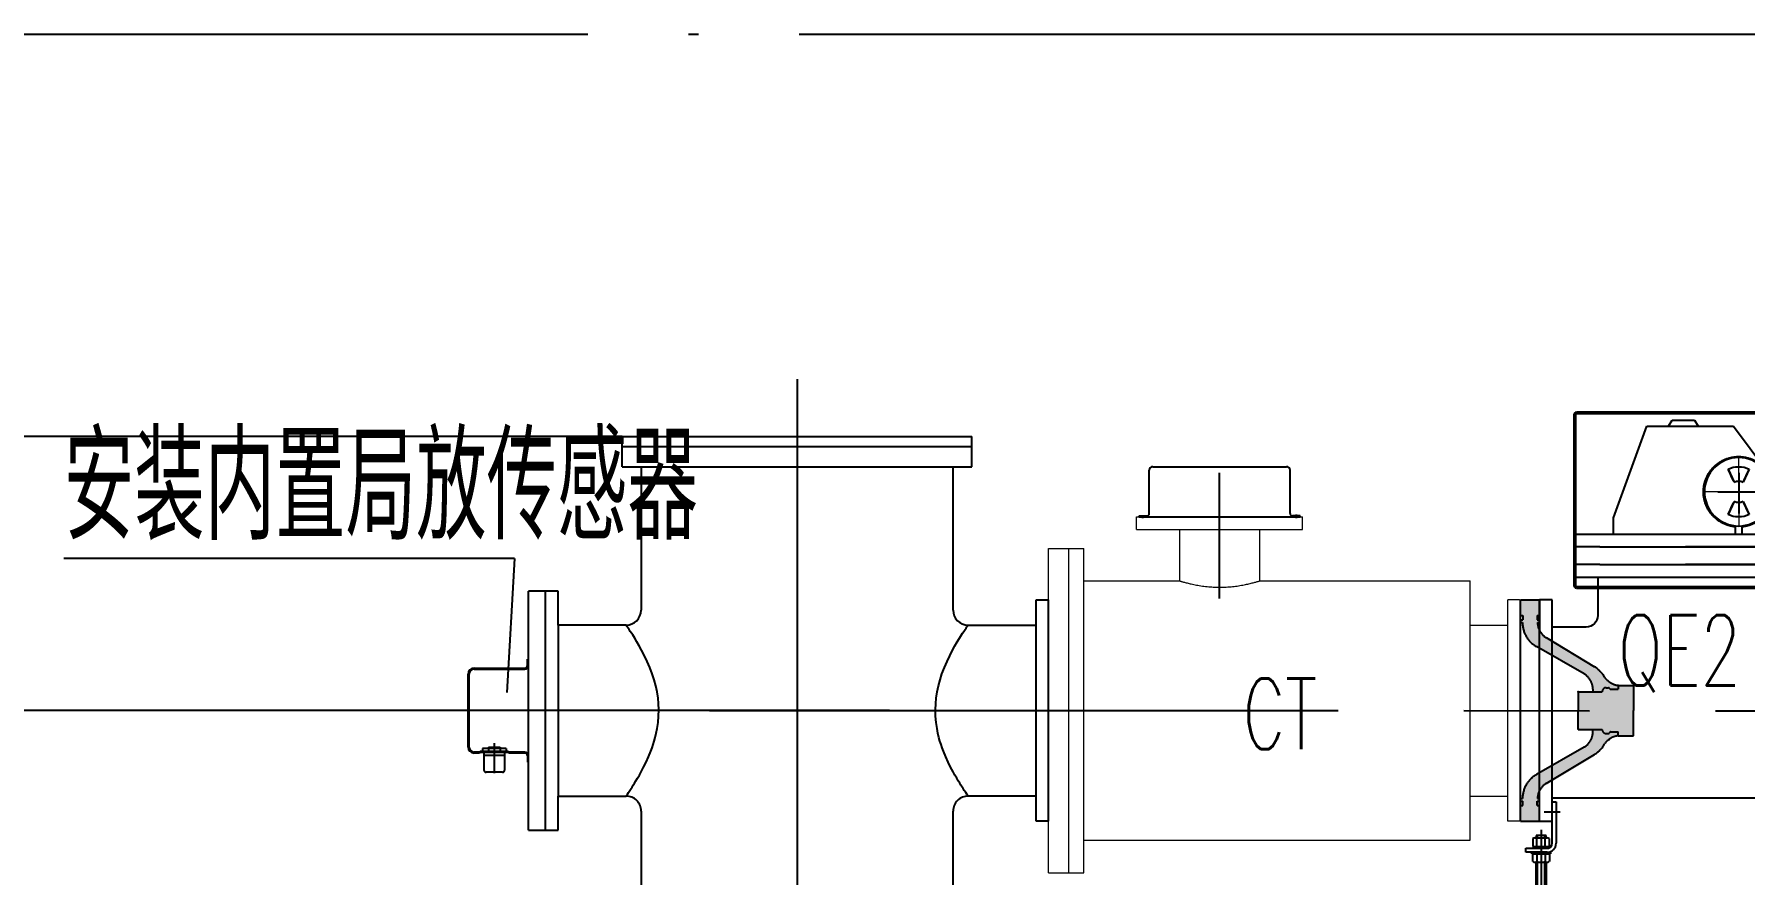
# Model space of a CAD drawing. Extents: x -61205 to 26665, y -81742 to 98141.
# Drawn here: x -36712 to -33312, y -14985 to -13313 of the extents above; entities that cross this region are included whole.
import ezdxf

# ---------------------------------------------------------------- set-up
doc = ezdxf.new("R2010")
doc.units = 0
doc.header["$LTSCALE"] = 1000
doc.header["$MEASUREMENT"] = 0
for name, pattern in [('AM_ISO02W050x2', [3.75, 3, -0.75]), ('CENTER', [2, 1.25, -0.25, 0.25, -0.25]), ('DOTE', [2.42, 2, -0.2, 0.02, -0.2]), ('F', [0.75, 0.5, -0.25]), ('G', [2, 1.25, -0.25, 0.25, -0.25])]:
    doc.linetypes.add(name, pattern=pattern)
doc.layers.get('0').update_dxf_attribs({"linetype": 'CONTINUOUS'})
doc.layers.get('DEFPOINTS').update_dxf_attribs({"linetype": 'CONTINUOUS'})
for name, color, linetype in [('01', 7, 'CONTINUOUS'), ('02', 1, 'CONTINUOUS'), ('04', 2, 'F'), ('05', 4, 'G'), ('08', 1, 'CONTINUOUS'), ('10', 7, 'CONTINUOUS'), ('11', 6, 'CONTINUOUS'), ('DOTE', 7, 'CENTER')]:
    doc.layers.add(name, color=color, linetype=linetype)
doc.layers.add('AM_0N', color=7, linetype='CONTINUOUS', lineweight=50)
doc.styles.add('intecad', font='geditxt.shx', dxfattribs={"width": 0.667, "bigfont": 'hzfs_1.shx'})
doc.dimstyles.new('INTE$0', dxfattribs={"dimscale": 100, "dimtxt": 3.5, "dimasz": 3, "dimexe": 2, "dimexo": 0, "dimgap": 1, "dimtad": 1, "dimdsep": 46, "dimtxsty": 'intecad', "dimcen": 0, "dimclrd": 7, "dimclre": 7, "dimclrt": 6, "dimadec": 0, "dimazin": 2, "dimtp": 0.1, "dimtm": 0.1, "dimtfac": 0.71, "dimtix": 1, "dimtmove": 0, "dimatfit": 3, "dimfxl": 1, "dimlwd": -1, "dimlwe": -1, "dimarcsym": 0})

# ---------------------------------------------------------------- blocks, each defined once
blk = doc.blocks.new('户内Z型间隔高位938CT')
at = {"layer": '01'}
for p, q in [((200, 392), (200, 478)), ((207, 485), (473, 485)), ((480, 392), (480, 478)), ((180, 387), (195, 387)), ((180, 385), (180, 387)), ((180, 385), (195, 385)), ((195, 385), (485, 385)), ((500, 387), (485, 387)), ((485, 385), (500, 385)), ((500, 385), (500, 387))]:
    blk.add_line(p, q, dxfattribs=at)
at = {"layer": '01', "linetype": 'Continuous', "lineweight": 15}
for p, q in [((175, 360), (175, 385)), ((175, 385), (505, 385)), ((505, 360), (505, 385)), ((175, 360), (505, 360)), ((0, -322.5), (0, 322.5)), ((0, 322.5), (40, 322.5)), ((40, -322.5), (40, 322.5)), ((40, 322.5), (70, 322.5)), ((70, -322.5), (70, 322.5)), ((70, 258), (260, 258)), ((420, 258), (838, 258)), ((838, -258), (838, 258)), ((913, -220), (913, 220)), ((936, 220), (913, 220)), ((938, 218), (936, 220)), ((938, -218), (938, 218)), ((838, 170), (913, 170)), ((838, -170), (913, -170)), ((936, -220), (913, -220)), ((936, -220), (938, -218)), ((70, -258), (838, -258)), ((0, -322.5), (40, -322.5)), ((40, -322.5), (70, -322.5))]:
    blk.add_line(p, q, dxfattribs=at)
at = {"layer": '01'}
for centre, radius, start, end in [((207, 478), 7, 90, 180), ((473, 478), 7, 0, 90), ((195, 392), 5, 270, 0), ((485, 392), 5, 180, 270)]:
    blk.add_arc(centre, radius, start, end, dxfattribs=at)
at = {"layer": '01', "linetype": 'Continuous', "lineweight": 15}
for points in [[(260, 360), (260, 258)], [(420, 258), (420, 360)]]:
    blk.add_open_spline(points, degree=1, dxfattribs=at)
for points, knots in [([(260, 258), (260, 258), (260, 258), (260.3, 257.9), (261.2, 257.6), (262.7, 257.2), (264.6, 256.6), (267, 255.9), (269.8, 255.1), (273.2, 254.2), (277, 253.2), (281.3, 252.2), (286, 251.2), (291.1, 250.1), (296.7, 249.1), (302.5, 248.1), (308.7, 247.3), (315, 246.5), (321.2, 246), (327.4, 245.6), (333.6, 245.3), (337.9, 245.3), (340, 245.3)], [0, 0, 0, 0, 0.010535, 0.061735, 0.114077, 0.166812, 0.217105, 0.267733, 0.319394, 0.371403, 0.423398, 0.475735, 0.529139, 0.582909, 0.636505, 0.690479, 0.745668, 0.801289, 0.850143, 0.899311, 0.94948, 1, 1, 1, 1]), ([(340, 245.3), (342.1, 245.3), (346.5, 245.3), (352.9, 245.6), (359.4, 246), (365.7, 246.6), (371.8, 247.3), (377.6, 248.1), (383.2, 249.1), (388.6, 250.1), (393.7, 251.1), (398.4, 252.1), (402.8, 253.2), (406.8, 254.2), (410.3, 255.2), (413.3, 256), (415.8, 256.7), (417.7, 257.3), (419.1, 257.7), (419.9, 258), (419.9, 258), (420, 258)], [0, 0, 0, 0, 0.050967, 0.102304, 0.154793, 0.207674, 0.258639, 0.309945, 0.362304, 0.415018, 0.467546, 0.520423, 0.574398, 0.628755, 0.682357, 0.736345, 0.791578, 0.847255, 0.899202, 0.951532, 1, 1, 1, 1])]:
    blk.add_open_spline(points, degree=3, knots=knots, dxfattribs=at)
at = {"layer": '05', "ltscale": 0.2}
blk.add_line((340, 222.7), (340, 489.4), dxfattribs=at)
at = {"layer": '05'}
for p, q in [((187, 382.4), (187, 388.8)), ((493, 382.4), (493, 389.6))]:
    blk.add_line(p, q, dxfattribs=at)
blk = doc.blocks.new('*D205')
at = {"layer": '08', "color": 7, "transparency": 16777216}
for p, q in [((-35012.3, -14658.3), (-39370.7, -14658.3)), ((-39170.7, -17013.3), (-39170.7, -14958.3)), ((-38369.8, -17313.3), (-39370.7, -17313.3))]:
    blk.add_line(p, q, dxfattribs=at)
for points in [[(-39220.7, -14958.3), (-39120.7, -14958.3), (-39170.7, -14658.3)], [(-39220.7, -17013.3), (-39120.7, -17013.3), (-39170.7, -17313.3)]]:
    blk.add_solid(points, dxfattribs=at)
at = {"layer": 'DEFPOINTS', "color": 0, "transparency": 16777216}
for p in [(-39170.7, -14658.3), (-35012.3, -14658.3), (-38369.8, -17313.3)]:
    blk.add_point(p, dxfattribs=at)
at = {"layer": '08', "color": 6, "transparency": 16777216, "insert": (-39445.7, -15985.8), "char_height": 350, "attachment_point": 5, "rotation": 90, "style": 'intecad'}
blk.add_mtext('2655', dxfattribs=at)
blk = doc.blocks.new('*D206')
at = {"layer": '08', "color": 7, "transparency": 16777216}
for p, q in [((-35543.3, -14113.3), (-39942.7, -14113.3)), ((-39742.7, -17013.3), (-39742.7, -14413.3)), ((-38369.8, -17313.3), (-39942.7, -17313.3))]:
    blk.add_line(p, q, dxfattribs=at)
for points in [[(-39792.7, -14413.3), (-39692.7, -14413.3), (-39742.7, -14113.3)], [(-39792.7, -17013.3), (-39692.7, -17013.3), (-39742.7, -17313.3)]]:
    blk.add_solid(points, dxfattribs=at)
at = {"layer": 'DEFPOINTS', "color": 0, "transparency": 16777216}
for p in [(-39742.7, -14113.3), (-35543.3, -14113.3), (-38369.8, -17313.3)]:
    blk.add_point(p, dxfattribs=at)
at = {"layer": '08', "color": 6, "transparency": 16777216, "insert": (-40017.7, -15713.3), "char_height": 350, "attachment_point": 5, "rotation": 90, "style": 'intecad'}
blk.add_mtext('3200', dxfattribs=at)
blk = doc.blocks.new('Z型间隔高位CT支撑')
at = {"layer": '01'}
for p, q in [((0, -62), (0, 20)), ((0, 20), (8, 20)), ((8, 20), (8, -62)), ((-38.6, -52.7), (-38.6, -68.3)), ((-34.5, -51.5), (-9.8, -51.5)), ((-32, -46.5), (-32, -51.5)), ((-12, -46.5), (-32, -46.5)), ((-30.4, -68.3), (-30.4, -52.7)), ((-13.9, -68.3), (-13.9, -52.7)), ((-12, -51.5), (-12, -46.5)), ((-5.6, -68.3), (-5.6, -52.7)), ((-52, -72), (-10, -72)), ((-52, -80), (-52, -72)), ((-10, -80), (-52, -80)), ((-40.5, -83), (-40.5, -80)), ((-40.5, -80), (-33, -80)), ((-33, -83), (-40.5, -83)), ((-38.6, -98.7), (-38.6, -83)), ((-38.6, -83), (-5.6, -83)), ((-37.1, -69.5), (-37.1, -72)), ((-6.9, -69.5), (-37.1, -69.5)), ((-37.1, -72), (-6.9, -72)), ((-34.5, -69.5), (-9.8, -69.5)), ((-34.5, -99.8), (-9.8, -99.8)), ((-33, -72), (-11, -72)), ((-33, -80), (-11, -80)), ((-11, -83), (-33, -83)), ((-32, -176), (-32, -99.8)), ((-30.4, -83), (-30.4, -98.7)), ((-22, -72), (-23.3, -69.5)), ((-20.8, -72), (-22, -69.5)), ((-13.9, -83), (-13.9, -98.7)), ((-12, -99.8), (-12, -176)), ((-11, -80), (-3.5, -80)), ((-3.5, -83), (-11, -83)), ((-6.9, -72), (-6.9, -69.5)), ((-5.6, -83), (-5.6, -98.7)), ((-3.5, -80), (-3.5, -83))]:
    blk.add_line(p, q, dxfattribs=at)
for centre, radius, start, end in [((-34.5, -59.4), 7.93, 58.7228, 121.2817), ((-22.1, -81.5), 30, 74.0619, 105.9381), ((-9.8, -59.4), 7.93, 58.7166, 121.2772), ((-10, -62), 18, 270, 0), ((-10, -62), 10, 270, 0), ((-34.5, -61.6), 7.93, 238.7183, 301.2772), ((-34.5, -91.9), 7.93, 238.7166, 301.2772), ((-22.1, -39.5), 30, 254.0619, 285.9381), ((-22.1, -69.8), 30, 254.0619, 285.9381), ((-9.8, -61.6), 7.93, 238.7228, 301.2834), ((-9.8, -91.9), 7.93, 238.7228, 301.2834)]:
    blk.add_arc(centre, radius, start, end, dxfattribs=at)
at = {"layer": '02'}
for p, q in [((-29, -51.5), (-29, -46.5)), ((-15, -46.5), (-15, -51.5)), ((-29, -176), (-29, -99.8)), ((-15, -99.8), (-15, -176))]:
    blk.add_line(p, q, dxfattribs=at)
at = {"layer": '05'}
for p, q in [((16, 0), (-16, 0)), ((-22, -35.4), (-22, -2276.6))]:
    blk.add_line(p, q, dxfattribs=at)
blk = doc.blocks.new('户内死盆')
at = {"layer": '04'}
blk.add_hatch(color=256, dxfattribs=at).paths.add_polyline_path([(167.4, -153.8, 0.134383), (147.3, -132.8), (51, -75, -0.26336), (34, -45), (38, -45), (38, -39.6), (33.2, -39.6), (33.2, -31), (38, -31), (38, 0), (0, 0), (0, -31), (4.8, -31), (4.8, -39.6), (0, -39.6), (0, -45), (4, -45, 0.268565), (31.6, -92.7), (126.4, -147.1, -0.268565), (144, -177.5), (144, -182.5), (162.6, -182.5), (162.6, -182.5), (162.6, -182.5), (115, -182.5), (115, -220), (115, -257.5), (144.2, -257.5), (144, -257.7), (144, -262.5, -0.268565), (126.4, -292.9), (31.6, -347.3, 0.268565), (4, -395), (0, -395), (0, -399.7), (0.7, -400.4), (4.8, -400.4), (4.8, -409), (0, -409), (0, -440), (38, -440), (38, -409), (33.2, -409), (33.2, -400.4), (38, -400.4), (38, -395), (34, -395, -0.26336), (51, -365), (147.3, -307.2, 0.134383), (167.4, -286.2, -0.202595), (194, -270), (194, -270), (225, -270), (225, -220), (225, -170.5), (224.5, -170), (194, -170), (194, -171.3), (192.4, -169.7, -0.191905)])
for p, q in [((0, -440), (0, 0)), ((0, 0), (38, 0)), ((38, 0), (38, -31)), ((0, -31), (4.8, -31)), ((4.8, -31), (4.8, -39.6)), ((33.2, -31), (33.2, -39.6)), ((33.2, -31), (38, -31)), ((38, -31), (38, -61.2)), ((0, -39.6), (4.8, -39.6)), ((0, -39.6), (0, -45)), ((0, -45), (4, -45)), ((33.2, -39.6), (38, -39.6)), ((34, -45), (38, -45)), ((38, -39.6), (38, -45)), ((126.4, -147.1), (31.6, -92.7)), ((51, -75), (147.3, -132.8)), ((194, -171.3), (192.4, -169.7)), ((194, -170), (225, -170)), ((194, -170), (194, -177.5)), ((225, -170.5), (224.5, -170)), ((225, -170), (225, -220)), ((115, -182.5), (162.6, -182.5)), ((115, -182.5), (115, -220)), ((144, -177.5), (144, -182.5)), ((162.6, -182), (162.6, -182.5)), ((162.6, -182.5), (162.6, -182.5)), ((170.1, -174.5), (174.8, -174.5)), ((179.7, -177.5), (194, -177.5)), ((115, -257.5), (115, -220)), ((225, -270), (225, -220)), ((115, -257.5), (162.6, -257.5)), ((144, -257.7), (144.2, -257.5)), ((144, -262.5), (144, -257.5)), ((162.6, -258), (162.6, -257.5)), ((170.1, -265.5), (174.8, -265.5)), ((179.7, -262.5), (194, -262.5)), ((194, -270), (194, -262.5)), ((194, -270), (225, -270)), ((126.4, -292.9), (31.6, -347.3)), ((51, -365), (147.3, -307.2)), ((0, -395), (4, -395)), ((0, -400.4), (0, -395)), ((0.7, -400.4), (0, -399.7)), ((0, -400.4), (4.8, -400.4)), ((4.8, -409), (4.8, -400.4)), ((33.2, -409), (33.2, -400.4)), ((33.2, -400.4), (38, -400.4)), ((34, -395), (38, -395)), ((38, -440), (38, -381.6)), ((38, -400.4), (38, -395)), ((0, -409), (4.8, -409)), ((0, -440), (38, -440)), ((33.2, -409), (38, -409))]:
    blk.add_line(p, q, dxfattribs=at)
for centre, radius, start, end in [((59, -45), 55, 180, 240.1317), ((69, -45), 35, 180, 239.0175), ((119, -180), 55, 28.4026, 59.0175), ((109, -177.5), 35, 0, 60.1317), ((199.8, -130.4), 40, 215.8477, 261.6591), ((170.1, -182), 7.5, 90, 180), ((174.8, -177.3), 2.8, 27.664, 90), ((179.7, -174.7), 2.8, 207.664, 270), ((109, -262.5), 35, 299.8683, 0), ((170.1, -258), 7.5, 180, 270), ((199.8, -309.6), 40, 98.3409, 144.1523), ((174.8, -262.7), 2.8, 270, 332.336), ((179.7, -265.3), 2.8, 90, 152.336), ((119, -260), 55, 300.9825, 331.5974), ((59, -395), 55, 119.8683, 180), ((69, -395), 35, 120.9825, 180)]:
    blk.add_arc(centre, radius, start, end, dxfattribs=at)
for p in [(0, -45), (0, -45), (194, -170), (115, -182.5), (144, -182.5)]:
    blk.add_point(p, dxfattribs=at)
at = {"layer": '04', "color": 0, "linetype": 'ByBlock'}
for p in [(225, -170), (225, -170), (115, -256), (176.1, -277.3), (22.4, -353.9), (0, -395)]:
    blk.add_point(p, dxfattribs=at)
blk = doc.blocks.new('户内Z型高位组合隔离接地开关')
at = {"color": 0, "linetype": 'Continuous', "lineweight": 0}
for p, q in [((-433.8, 440), (-433.8, 503)), ((-438.8, 435), (-501.8, 435)), ((-433.8, 435), (-436.3, 435)), ((-433.8, 435), (-433.8, 437.5)), ((-433.8, 435), (-431.3, 435)), ((-433.8, 435), (-433.8, 432.5)), ((-433.8, 430), (-433.8, 367)), ((-428.8, 435), (-365.8, 435)), ((-883, -499.1), (-883, -369.9)), ((-819.4, -434.5), (-946.6, -434.5))]:
    blk.add_line(p, q, dxfattribs=at)
at = {"layer": '01'}
for p, q in [((-613.8, 249), (-613.8, 588)), ((-631.8, 553.3), (-631.8, 518.5)), ((-627.2, 558.3), (-618.5, 559.1)), ((-618.3, 570.5), (-616.6, 570.5)), ((-618.3, 562.5), (-616.6, 562.5)), ((-616.6, 571), (-616.6, 562)), ((-615.8, 571), (-616.6, 571)), ((-616.6, 568.3), (-616.6, 570.5)), ((-616.6, 568.3), (-616.6, 570.5)), ((-616.6, 562.5), (-616.6, 564.6)), ((-616.6, 562.5), (-616.6, 564.6)), ((-616.6, 562), (-615.8, 562)), ((-615.8, 571.5), (-615.8, 562)), ((-615.8, 571.5), (-613.8, 571.5)), ((-615.8, 568.5), (-615.8, 571)), ((-615.8, 562), (-615.8, 564.5)), ((-301.3, 577.5), (-346.3, 577.5)), ((-634.3, 520.5), (-632.6, 520.5)), ((-634.3, 512.5), (-632.6, 512.5)), ((-631.8, 521), (-632.6, 521)), ((-632.6, 521), (-632.6, 512)), ((-632.6, 518.3), (-631.9, 518.5)), ((-631.9, 518), (-632.6, 518.3)), ((-632.6, 514.6), (-632.6, 518.3)), ((-631.9, 514.9), (-632.6, 514.6)), ((-632.6, 514.6), (-631.9, 514.5)), ((-632.6, 512), (-631.8, 512)), ((-631.9, 518.5), (-631.9, 514.5)), ((-631.8, 518.5), (-631.8, 521)), ((-631.8, 512), (-631.8, 514.5)), ((-631.8, 514.5), (-631.8, 511.5)), ((-613.8, 511.5), (-631.8, 511.5)), ((-454.9, 480.3), (-442.9, 454.5)), ((-412.7, 480.3), (-424.7, 454.5)), ((-1201, 436.9), (-1201, 151.4)), ((-1201, 436.9), (-786.6, 436.9)), ((-786.6, 436.9), (-749, 436.9)), ((-749, 436.9), (-749, 151.4)), ((-442.9, 415.5), (-454.9, 389.7)), ((-424.7, 415.5), (-412.7, 389.7)), ((-1186, 359), (-800, 359)), ((-108, 350.5), (-158, 350.5)), ((-108, 325.5), (-108, 350.5)), ((-158, 325.5), (-108, 325.5)), ((-108, 290.5), (-108, 325.5)), ((-158, 290.5), (-108, 290.5)), ((-108, 265.5), (-108, 290.5)), ((-502.2, 189.3), (-502.2, 265)), ((-108, 265.5), (-158, 265.5)), ((-153.8, 265), (-153.8, 189.3)), ((-1450, 220), (-1412, 220)), ((-1412, -220), (-1412, 220)), ((-1387, 220), (-1412, 220)), ((-1387, -220), (-1387, 220)), ((-63, 220), (-38, 220)), ((-63, -220), (-63, 220)), ((-38, -220), (-38, 220)), ((0, 220), (-38, 220)), ((-1257, 174.2), (-1387, 174.2)), ((-1201, 151.4), (-1085, 151.4)), ((-1153, 141.4), (-1153, 151.4)), ((-1151.5, 141.4), (-1153, 141.4)), ((-1151.5, 141.4), (-1144.5, 141.4)), ((-1142.1, 141.4), (-1144.5, 141.4)), ((-1085, 151.4), (-749, 151.4)), ((-1027.9, 141.4), (-1017, 141.4)), ((-1017, 151.4), (-1017, 141.4)), ((-749, 166), (-525.5, 166)), ((-130.5, 166), (-63, 166)), ((-1387, -174.2), (-1182.3, -174.2)), ((-1159, -197.5), (-1159, -265)), ((-827, -265), (-827, -197.5)), ((-803.7, -174.2), (-63, -174.2)), ((-803.7, -174.2), (-713, -174.2)), ((-1450, -220), (-1412, -220)), ((-1412, -220), (-1387, -220)), ((-38, -220), (-63, -220)), ((0, -220), (-38, -220)), ((-773, -265), (-1213, -265)), ((-1213, -265), (-1213, -290)), ((-773, -292.5), (-773, -265)), ((-1213, -290), (-773, -290)), ((-1213, -290), (-1213, -325)), ((-703, -620.5), (-703, -281.5)), ((-701, -298), (-703, -298)), ((-701, -298), (-701, -307.5)), ((-701, -301), (-701, -298.5)), ((-701, -298.5), (-700.2, -298.5)), ((-701, -307.5), (-701, -305)), ((-700.2, -298.5), (-700.2, -307.5)), ((-700.2, -301.2), (-700.2, -299)), ((-700.2, -301.2), (-700.2, -299)), ((-698.5, -299), (-700.2, -299)), ((-700.2, -307), (-700.2, -304.9)), ((-700.2, -307), (-700.2, -304.9)), ((-1213, -325), (-1213, -350)), ((-1088, -325), (-1213, -325)), ((-700.2, -307.5), (-701, -307.5)), ((-698.5, -307), (-700.2, -307)), ((-689.6, -311.2), (-698.3, -310.4)), ((-685, -316.2), (-685, -351)), ((-1213, -350), (-1088, -350)), ((-1132, -350), (-1132, -383)), ((-703, -358), (-685, -358)), ((-685, -348.5), (-684.2, -348.5)), ((-685, -351), (-685, -348.5)), ((-685, -357.5), (-685, -355)), ((-685, -355), (-685, -358)), ((-684.2, -357.5), (-685, -357.5)), ((-684.2, -351.2), (-684.9, -351)), ((-684.9, -351), (-684.9, -355)), ((-684.9, -351.5), (-684.2, -351.2)), ((-684.9, -354.6), (-684.2, -354.9)), ((-684.2, -354.9), (-684.9, -355)), ((-684.2, -348.5), (-684.2, -357.5)), ((-682.5, -349), (-684.2, -349)), ((-684.2, -354.9), (-684.2, -351.2)), ((-682.5, -357), (-684.2, -357)), ((-1132, -383), (-1088, -503.9)), ((-904.1, -389.2), (-892.1, -415)), ((-861.9, -389.2), (-873.9, -415)), ((-892.1, -454), (-904.1, -479.8)), ((-873.9, -454), (-861.9, -479.8))]:
    blk.add_line(p, q, dxfattribs=at)
at = {"layer": '01', "lineweight": 50}
for p, q in [((-613.8, 249), (-613.8, 583)), ((-609.8, 592), (-574.8, 592)), ((-574.8, 592), (-146.8, 592)), ((-146.8, 592), (-111.8, 592)), ((-107.8, 588), (-107.8, 249)), ((-107.8, 583), (-107.8, 249)), ((-574.8, 245), (-609.8, 245)), ((-575.8, 245), (-609.8, 245)), ((-146.8, 245), (-574.8, 245)), ((-111.8, 245), (-146.8, 245)), ((-1209, -281.5), (-1209, -620.5)), ((-1209, -286.5), (-1209, -620.5)), ((-1170, -277.5), (-1205, -277.5)), ((-742, -277.5), (-1170, -277.5)), ((-707, -277.5), (-742, -277.5)), ((-703, -620.5), (-703, -286.5)), ((-1205, -624.5), (-1170, -624.5)), ((-1170, -624.5), (-742, -624.5)), ((-742, -624.5), (-707, -624.5)), ((-741, -624.5), (-707, -624.5))]:
    blk.add_line(p, q, dxfattribs=at)
at = {"layer": '01', "ltscale": 20}
for p, q in [((-1102.5, 518), (-1102.5, 438)), ((-954.5, 518), (-1102.5, 518)), ((-954.5, 436.9), (-954.5, 518)), ((-1186, 315), (-1186, 403)), ((-1186, 403), (-1176, 403)), ((-1201, 315), (-1213, 315)), ((-1213, 315), (-1213, 290)), ((-1213, 290), (-1213, 265)), ((-1213, 290), (-1201, 290)), ((-1213, 265), (-1201, 265))]:
    blk.add_line(p, q, dxfattribs=at)
at = {"layer": '01', "linetype": 'Continuous', "lineweight": 15}
for p, q in [((-1450, 220), (-1450, -220)), ((0, 220), (0, -220))]:
    blk.add_line(p, q, dxfattribs=at)
at = {"layer": '01', "flags": 128}
for points in [[(-443.9, 456.7), (-445.6, 460.2), (-447.2, 463.6), (-448.7, 466.9), (-450.1, 470), (-451.4, 472.8), (-452.7, 475.6), (-453.9, 478), (-454.9, 480.3)], [(-423.7, 456.7), (-422, 460.2), (-420.4, 463.6), (-418.9, 466.9), (-417.5, 470), (-416.2, 472.8), (-414.9, 475.6), (-413.7, 478), (-412.7, 480.3)], [(-454.9, 389.7), (-453.9, 392), (-452.7, 394.4), (-451.4, 397.2), (-450.1, 400), (-448.7, 403.1), (-447.2, 406.4), (-445.6, 409.8), (-443.9, 413.3)], [(-412.7, 389.7), (-413.7, 392), (-414.9, 394.4), (-416.2, 397.2), (-417.5, 400), (-418.9, 403.1), (-420.4, 406.4), (-422, 409.8), (-423.7, 413.3)]]:
    blk.add_lwpolyline(points, dxfattribs=at)
at = {"layer": '01'}
for points in [[(-893.1, -412.8), (-894.8, -409.3), (-896.4, -405.9), (-897.9, -402.6), (-899.3, -399.5), (-900.6, -396.7), (-901.9, -393.9), (-903.1, -391.5), (-904.1, -389.2)], [(-872.9, -412.8), (-871.2, -409.3), (-869.6, -405.9), (-868.1, -402.6), (-866.7, -399.5), (-865.4, -396.7), (-864.1, -393.9), (-862.9, -391.5), (-861.9, -389.2)], [(-904.1, -479.8), (-903.1, -477.5), (-901.9, -475.1), (-900.6, -472.3), (-899.3, -469.5), (-897.9, -466.4), (-896.4, -463.1), (-894.8, -459.7), (-893.1, -456.2)], [(-861.9, -479.8), (-862.9, -477.5), (-864.1, -475.1), (-865.4, -472.3), (-866.7, -469.5), (-868.1, -466.4), (-869.6, -463.1), (-871.2, -459.7), (-872.9, -456.2)]]:
    blk.add_lwpolyline(points, dxfattribs=at)
for centre in [(-433.8, 435), (-883, -434.5)]:
    blk.add_circle(centre, 68, dxfattribs=at)
at = {"layer": '01', "lineweight": 50}
for centre in [(-547.5, 343.3), (-769.3, -526.2)]:
    blk.add_circle(centre, 48.9, dxfattribs=at)
for centre, start, end in [((-609.8, 588), 90, 180), ((-111.8, 588), 0, 90), ((-609.8, 249), 180, 270), ((-609.8, 249), 180, 270), ((-111.8, 249), 270, 0), ((-1205, -281.5), 90, 180), ((-707, -281.5), 0, 90), ((-1205, -620.5), 180, 270), ((-707, -620.5), 270, 0), ((-707, -620.5), 270, 0)]:
    blk.add_arc(centre, 4, start, end, dxfattribs=at)
at = {"layer": '01'}
for centre, radius, start, end in [((-626.8, 553.3), 5, 95, 180), ((-613.2, 566.5), 6.5, 142.456, 217.544), ((-618.8, 562), 3, 275, 0), ((-618.3, 562.6), 0.1, 217.544, 269.999), ((-629.2, 516.5), 6.5, 142.456, 217.544), ((-634.3, 520.4), 0.1, 90.001, 142.456), ((-634.3, 512.6), 0.1, 217.544, 269.999), ((-433.8, 435), 50, 65, 115), ((-433.8, 435), 21.5, 65, 115), ((-433.8, 435), 21.5, 245, 295), ((-433.8, 435), 50, 245, 295), ((-525.5, 189.3), 23.3, 270, 0), ((-130.5, 189.3), 23.3, 180, 270), ((-1142.1, 137.4), 4, 26.9444, 90), ((-1085, 166.4), 60, 206.9444, 333.0556), ((-1027.9, 137.4), 4, 90, 153.0556), ((-1182.3, -197.5), 23.3, 0, 90), ((-803.7, -197.5), 23.3, 90, 180), ((-703.6, -303), 6.5, 322.456, 37.544), ((-698, -307.5), 3, 180, 265), ((-698.5, -306.9), 0.1, 270.001, 322.456), ((-690, -316.2), 5, 0, 85), ((-682.5, -349.1), 0.1, 37.544, 89.999), ((-682.5, -356.9), 0.1, 270.001, 322.456), ((-687.6, -353), 6.5, 322.456, 37.544), ((-883, -434.5), 50, 65, 115), ((-883, -434.5), 21.5, 65, 115), ((-883, -434.5), 21.5, 245, 295), ((-883, -434.5), 50, 245, 295)]:
    blk.add_arc(centre, radius, start, end, dxfattribs=at)
at = {"layer": '02'}
for p, q in [((-433.8, 472.5), (-433.8, 392.2)), ((-392.4, 435), (-477.3, 435))]:
    blk.add_line(p, q, dxfattribs=at)
at = {"layer": '04', "linetype": 'AM_ISO02W050x2'}
for p, q in [((-619.7, 567), (-617.8, 567)), ((-619.7, 565.9), (-617.8, 565.9)), ((-619.3, 568.7), (-617.3, 566.5)), ((-619.3, 564.3), (-617.3, 566.5)), ((-617.8, 567), (-617.8, 565.9)), ((-635.7, 517), (-633.8, 517)), ((-635.7, 515.9), (-633.8, 515.9)), ((-635.3, 518.7), (-633.3, 516.5)), ((-635.3, 514.3), (-633.3, 516.5)), ((-633.8, 517), (-633.8, 515.9)), ((-697.5, -300.8), (-699.5, -303)), ((-697.5, -305.2), (-699.5, -303)), ((-699, -302.5), (-699, -303.6)), ((-697.1, -302.5), (-699, -302.5)), ((-697.1, -303.6), (-699, -303.6)), ((-681.5, -350.8), (-683.5, -353)), ((-681.5, -355.2), (-683.5, -353)), ((-683, -352.5), (-683, -353.6)), ((-681.1, -352.5), (-683, -352.5)), ((-681.1, -353.6), (-683, -353.6))]:
    blk.add_line(p, q, dxfattribs=at)
at = {"layer": '04', "ltscale": 20}
for p, q in [((-423.8, 565.5), (-489.9, 476.8)), ((-251, 565.5), (-423.8, 565.5)), ((-346.3, 577.5), (-353.2, 565.5)), ((-294.4, 565.5), (-301.3, 577.5)), ((-184.8, 383.5), (-251, 565.5)), ((-1102.5, 435.3), (-1102.5, 403)), ((-1101.5, 435.1), (-1101.5, 403)), ((-1019, 418), (-1097, 418)), ((-1097, 418), (-1097, 408)), ((-1037, 428), (-1079, 428)), ((-1079, 428), (-1079, 418)), ((-1037, 418), (-1037, 428)), ((-1019, 408), (-1019, 418)), ((-955.5, 403), (-955.5, 434.5)), ((-954.5, 403), (-954.5, 434.3)), ((-952.5, 430), (-954.5, 430)), ((-952.5, 403), (-952.5, 430)), ((-503.8, 435), (-503.8, 350.5)), ((-1172.3, 403), (-800, 403)), ((-1108, 408), (-1108, 403)), ((-1108, 408), (-1102.5, 408)), ((-1101.5, 408), (-1008, 408)), ((-1008, 403), (-1008, 408)), ((-800, 403), (-800, 315)), ((-503.8, 378.4), (-503.8, 350.5)), ((-184.8, 350.5), (-184.8, 383.5)), ((-407, 350.5), (-548, 350.5)), ((-548, 350.5), (-548, 325.5)), ((-439.8, 365.3), (-439.8, 350.5)), ((-427.8, 350.5), (-427.8, 365.3)), ((-158, 350.5), (-407, 350.5)), ((-773, 315), (-1201, 315)), ((-773, 290), (-773, 315)), ((-158, 325.5), (-548, 325.5)), ((-548, 325.5), (-328, 325.5)), ((-548, 325.5), (-548, 290.5)), ((-1201, 290), (-773, 290)), ((-773, 290), (-993, 290)), ((-773, 265), (-773, 290)), ((-328, 290.5), (-548, 290.5)), ((-548, 290.5), (-328, 290.5)), ((-548, 290.5), (-548, 265.5)), ((-158, 290.5), (-328, 290.5)), ((-1201, 265), (-880.5, 265)), ((-1159, 265), (-1159, 204.2)), ((-880.5, 265), (-773, 265)), ((-827, 249), (-827, 265)), ((-827, 204.1), (-827, 249)), ((-328, 265.5), (-548, 265.5)), ((-158, 265.5), (-328, 265.5)), ((-1189, 174.2), (-1257, 174.2)), ((-753.2, 174.2), (-797, 174.1)), ((-773, -325), (-773, -292.5)), ((-1088, -325), (-773, -325)), ((-773, -325), (-993, -325)), ((-773, -350), (-773, -325)), ((-1088, -350), (-914, -350)), ((-914, -350), (-773, -350)), ((-889, -350), (-889, -364.8)), ((-877, -364.8), (-877, -350)), ((-813, -434.5), (-813, -350)), ((-813, -377.9), (-813, -350)), ((-1088, -503.9), (-1065.8, -565)), ((-893, -565), (-826.9, -476.3)), ((-1025, -565), (-1065.8, -565)), ((-1025, -565), (-893, -565)), ((-1022.4, -565), (-1015.5, -577)), ((-1015.5, -577), (-970.5, -577)), ((-970.5, -577), (-963.6, -565))]:
    blk.add_line(p, q, dxfattribs=at)
at = {"layer": '04'}
for p, q in [((-1087.5, 498.4), (-974.5, 498.4)), ((-1071, 497.4), (-1072, 498.4)), ((-1071, 497.4), (-1071, 473.4)), ((-1071, 497.4), (-1045, 497.4)), ((-1045, 497.4), (-1044, 498.4)), ((-1045, 497.4), (-1045, 473.4)), ((-974.5, 491.9), (-1035.5, 491.9)), ((-1035.5, 491.9), (-1035.5, 479.9)), ((-1035.5, 479.9), (-974.5, 479.9)), ((-974.5, 498.4), (-974.5, 491.9)), ((-974.5, 479.9), (-974.5, 473.4)), ((-1097, 451.9), (-1098, 450.9)), ((-1098, 450.9), (-1098, 436.9)), ((-1097, 451.9), (-1077.5, 451.9)), ((-1087.9, 473.4), (-974.5, 473.4)), ((-1077.5, 451.9), (-1071.5, 451.9)), ((-1071, 474.4), (-1072, 473.4)), ((-1071.5, 451.9), (-1044.5, 451.9)), ((-1071, 474.4), (-1045, 474.4)), ((-1045, 474.4), (-1044, 473.4)), ((-1044.5, 451.9), (-1039, 451.9)), ((-1039, 451.9), (-1019, 451.9)), ((-1018, 450.9), (-1019, 451.9)), ((-1018, 450.9), (-1018, 436.9)), ((-1039, 436.9), (-1098, 436.9)), ((-1018, 436.9), (-1031, 436.9))]:
    blk.add_line(p, q, dxfattribs=at)
at = {"layer": '04', "ltscale": 5}
for p, q in [((-1071.8, 473.4), (-1071.8, 498.4)), ((-1044.2, 473.4), (-1044.2, 498.4))]:
    blk.add_line(p, q, dxfattribs=at)
at = {"layer": '04', "ltscale": 0.5}
for p, q in [((-1071.5, 473.4), (-1071.5, 451.9)), ((-1044.5, 451.9), (-1044.5, 473.4))]:
    blk.add_line(p, q, dxfattribs=at)
at = {"layer": '04', "ltscale": 20}
for centre, radius, start, end in [((-433.8, 435), 70, 274.9171, 265.0829), ((-1189, 204.2), 30, 270, 0), ((-797, 204.1), 30, 180, 270.0254), ((-883, -434.5), 70, 94.9171, 85.0829)]:
    blk.add_arc(centre, radius, start, end, dxfattribs=at)
at = {"layer": 'AM_0N'}
for p, q in [((-632.6, 518.3), (-632.6, 520.5)), ((-632.6, 518.3), (-632.6, 520.5)), ((-632.6, 512.5), (-632.6, 514.6)), ((-632.6, 512.5), (-632.6, 514.6)), ((-684.2, -351.2), (-684.2, -349)), ((-684.2, -351.2), (-684.2, -349)), ((-684.2, -357), (-684.2, -354.9)), ((-684.2, -357), (-684.2, -354.9))]:
    blk.add_line(p, q, dxfattribs=at)
for centre, start, end in [((-618.3, 570.4), 90.001, 142.456), ((-698.5, -299.1), 37.544, 89.999)]:
    blk.add_arc(centre, 0.1, start, end, dxfattribs=at)

msp = doc.modelspace()

# ---------------------------------------------------------------- linework, layer by layer
at = {"layer": '01'}
for p, q in [((-35543.309, -14113.339), (-34848.309, -14113.339)), ((-35543.309, -14173.339), (-35543.309, -14113.339)), ((-35543.309, -14133.339), (-34848.309, -14133.339)), ((-34848.309, -14173.339), (-34848.309, -14113.339)), ((-35543.309, -14173.339), (-34848.309, -14173.339)), ((-35505.809, -14173.339), (-35505.809, -14458.49)), ((-34885.809, -14458.49), (-34885.809, -14173.339)), ((-35695.809, -14420.839), (-35729.809, -14420.839)), ((-35729.809, -14863.956), (-35729.809, -14420.839)), ((-35699.809, -14420.839), (-35707.291, -14420.839)), ((-35670.809, -14420.839), (-35695.809, -14420.839)), ((-35695.809, -14895.839), (-35695.809, -14420.839)), ((-35695.809, -14895.839), (-35695.809, -14420.839)), ((-35670.809, -14488.339), (-35670.809, -14420.839)), ((-34720.809, -14878.339), (-34720.809, -14438.339)), ((-34720.809, -14488.339), (-34720.809, -14438.339)), ((-34720.809, -14438.339), (-34695.809, -14438.339)), ((-34695.809, -14860.839), (-34695.809, -14438.339)), ((-35670.809, -14488.339), (-35670.809, -14828.339)), ((-35535.722, -14488.339), (-35670.809, -14488.339)), ((-34855.896, -14488.339), (-34720.809, -14488.339)), ((-35849.809, -14730.839), (-35849.809, -14585.839)), ((-35847.809, -14730.839), (-35847.809, -14585.839)), ((-35837.809, -14573.839), (-35736.809, -14573.839)), ((-35837.809, -14575.839), (-35736.809, -14575.839)), ((-35731.809, -14555.839), (-35729.809, -14555.839)), ((-35731.809, -14568.839), (-35731.809, -14555.839)), ((-35729.809, -14558.839), (-35729.809, -14555.839)), ((-35729.809, -14568.839), (-35729.809, -14565.839)), ((-35827.309, -14740.839), (-35837.809, -14740.839)), ((-35827.309, -14742.839), (-35837.809, -14742.839)), ((-35829.309, -14740.839), (-35827.309, -14740.839)), ((-35825.309, -14738.839), (-35827.309, -14740.839)), ((-35825.309, -14740.839), (-35827.309, -14742.839)), ((-35825.309, -14738.839), (-35770.309, -14738.839)), ((-35770.309, -14740.839), (-35825.309, -14740.839)), ((-35825.309, -14740.839), (-35770.309, -14740.839)), ((-35825.309, -14740.839), (-35770.309, -14740.839)), ((-35825.309, -14740.839), (-35770.309, -14740.839)), ((-35821.309, -14733.839), (-35821.309, -14738.839)), ((-35774.309, -14733.839), (-35821.309, -14733.839)), ((-35821.309, -14738.839), (-35774.309, -14738.839)), ((-35818.309, -14740.839), (-35818.309, -14776.839)), ((-35777.309, -14740.839), (-35818.309, -14740.839)), ((-35777.309, -14747.839), (-35818.309, -14747.839)), ((-35817.809, -14738.839), (-35817.809, -14740.839)), ((-35809.309, -14731.29), (-35786.309, -14731.29)), ((-35809.309, -14731.29), (-35809.309, -14738.839)), ((-35808.309, -14738.839), (-35808.309, -14740.839)), ((-35787.309, -14738.839), (-35787.309, -14740.839)), ((-35786.309, -14731.29), (-35786.309, -14738.839)), ((-35777.809, -14738.839), (-35777.809, -14740.839)), ((-35777.309, -14740.839), (-35777.309, -14776.839)), ((-35774.309, -14733.839), (-35774.309, -14738.839)), ((-35770.309, -14738.839), (-35768.309, -14740.839)), ((-35770.309, -14740.839), (-35768.309, -14742.839)), ((-35736.809, -14740.839), (-35768.309, -14740.839)), ((-35736.809, -14742.839), (-35768.309, -14742.839)), ((-35731.809, -14747.839), (-35731.809, -14760.839)), ((-35729.809, -14760.839), (-35729.809, -14757.839)), ((-35781.309, -14780.839), (-35814.309, -14780.839)), ((-35731.809, -14760.839), (-35729.809, -14760.839)), ((-35695.809, -14878.339), (-35695.809, -14818.029)), ((-34695.809, -14878.339), (-34695.809, -14818.339)), ((-35670.809, -14828.339), (-35535.774, -14828.339)), ((-35670.809, -14895.839), (-35670.809, -14828.339)), ((-35535.774, -14828.289), (-35535.77, -14828.283)), ((-35505.809, -14858.261), (-35505.809, -14858.303)), ((-35505.809, -14858.303), (-35505.809, -15278.488)), ((-34885.809, -15278.339), (-34885.809, -14858.262)), ((-34855.844, -14828.289), (-34855.848, -14828.283)), ((-34720.809, -14828.339), (-34855.844, -14828.339)), ((-35729.809, -14895.839), (-35729.809, -14863.956)), ((-34695.809, -14878.339), (-34720.809, -14878.339)), ((-35729.809, -14895.839), (-35695.809, -14895.839)), ((-35695.809, -14895.839), (-35670.809, -14895.839))]:
    msp.add_line(p, q, dxfattribs=at)
at = {"layer": '01', "flags": 128}
for points in [[(-35535.77, -14828.283), (-35535.523, -14827.925), (-35534.605, -14826.594), (-35533.064, -14824.342), (-35530.916, -14821.168), (-35528.182, -14817.068), (-35525.883, -14813.564), (-35523.811, -14810.357), (-35521.51, -14806.739), (-35519.066, -14802.827), (-35516.153, -14798.061), (-35513.105, -14792.942), (-35509.491, -14786.677), (-35505.776, -14779.98), (-35500.946, -14770.811), (-35496.105, -14760.966), (-35491.303, -14750.346), (-35486.701, -14739.058), (-35484.283, -14732.524), (-35481.994, -14725.815), (-35479.838, -14718.875), (-35477.858, -14711.773), (-35475.728, -14702.952), (-35473.927, -14693.894), (-35472.164, -14681.954), (-35471.089, -14669.712), (-35470.767, -14657.179), (-35471.243, -14644.537), (-35472.311, -14633.506), (-35474.225, -14621.138), (-35476.826, -14608.989), (-35480.045, -14597.103), (-35483.805, -14585.508), (-35488.6, -14572.804), (-35493.782, -14560.727), (-35499.278, -14549.177), (-35504.87, -14538.376), (-35509.591, -14529.826), (-35514.186, -14521.904), (-35518.614, -14514.584), (-35522.732, -14508.01), (-35524.861, -14504.69), (-35527.419, -14500.768), (-35529.697, -14497.33), (-35531.806, -14494.19), (-35533.507, -14491.687), (-35534.921, -14489.626), (-35535.686, -14488.518), (-35535.722, -14488.465)], [(-34855.848, -14828.283), (-34856.095, -14827.925), (-34857.013, -14826.594), (-34858.554, -14824.342), (-34860.702, -14821.169), (-34863.436, -14817.068), (-34865.735, -14813.564), (-34867.807, -14810.357), (-34870.108, -14806.739), (-34872.552, -14802.827), (-34875.465, -14798.061), (-34878.513, -14792.942), (-34882.127, -14786.677), (-34885.842, -14779.98), (-34890.672, -14770.811), (-34895.513, -14760.966), (-34900.315, -14750.346), (-34904.917, -14739.058), (-34907.335, -14732.524), (-34909.624, -14725.815), (-34911.781, -14718.875), (-34913.76, -14711.773), (-34915.89, -14702.952), (-34917.691, -14693.894), (-34919.454, -14681.954), (-34920.529, -14669.712), (-34920.851, -14657.179), (-34920.375, -14644.537), (-34919.307, -14633.506), (-34917.393, -14621.138), (-34914.792, -14608.99), (-34911.573, -14597.103), (-34907.813, -14585.508), (-34903.019, -14572.804), (-34897.836, -14560.727), (-34892.34, -14549.177), (-34886.748, -14538.376), (-34882.027, -14529.826), (-34877.432, -14521.904), (-34873.004, -14514.584), (-34868.886, -14508.01), (-34866.757, -14504.69), (-34864.2, -14500.768), (-34861.922, -14497.33), (-34859.812, -14494.19), (-34858.111, -14491.687), (-34856.697, -14489.626), (-34855.932, -14488.518), (-34855.896, -14488.465)]]:
    msp.add_lwpolyline(points, dxfattribs=at)
at = {"layer": '01'}
for centre, radius, start, end in [((-35535.791, -14458.343), 29.982, 270.120117, 359.719087), ((-34855.828, -14458.343), 29.982, 180.280913, 269.879883), ((-35837.809, -14585.839), 12, 90, 180), ((-35837.809, -14585.839), 10, 90, 180), ((-35736.809, -14568.839), 5, 270, 0), ((-35736.809, -14568.839), 7, 270, 0), ((-35837.809, -14730.839), 12, 180, 270), ((-35837.809, -14730.839), 10, 180, 270), ((-35736.809, -14747.839), 7, 0, 90), ((-35736.809, -14747.839), 5, 0, 90), ((-35814.309, -14776.839), 4, 180, 270), ((-35781.309, -14776.839), 4, 270, 0), ((-35535.742, -14858.276), 29.933, 359.97238, 90.057861), ((-34855.876, -14858.276), 29.933, 89.942139, 180.02762)]:
    msp.add_arc(centre, radius, start, end, dxfattribs=at)
at = {"layer": '02', "ltscale": 10}
for q in [(-36653.601, -14356.051, 0), (-35772.708, -14622.609)]:
    msp.add_line((-35757.757, -14356.051, 0), q, dxfattribs=at)
at = {"layer": '05'}
for p, q in [((-35195.809, -13999.187, -0.006), (-35195.809, -17313.339, -0.006)), ((-35370.281, -14658.339), (-30697.816, -14658.891, 0.005)), ((-35797.809, -14723.284), (-35797.809, -14782.757)), ((-35797.809, -14725.38), (-35797.809, -14753.561))]:
    msp.add_line(p, q, dxfattribs=at)
at = {"layer": '10'}
for p, q in [((-35731.784, -14558.839), (-35731.809, -14558.814)), ((-35729.809, -14556.324), (-35730.294, -14555.839)), ((-35729.809, -14758.38), (-35730.35, -14757.839))]:
    msp.add_line(p, q, dxfattribs=at)
at = {"layer": 'DOTE', "linetype": 'DOTE'}
msp.add_line((-44871.916, -13313.339), (-22884.906, -13313.339), dxfattribs=at)

# ---------------------------------------------------------------- block references
at = {"layer": '01', "xscale": -1}
msp.add_blockref('户内Z型高位组合隔离接地开关', (-33757.809, -14658.339), dxfattribs=at)
at = {"layer": '01'}
for name, p in [('户内Z型间隔高位938CT', (-34695.809, -14658.339)), ('Z型间隔高位CT支撑', (-33694.809, -14860.069))]:
    msp.add_blockref(name, p, dxfattribs=at)
at = {"layer": '02'}
msp.add_blockref('户内死盆', (-33757.809, -14438.339), dxfattribs=at)

# ---------------------------------------------------------------- texts
at = {"layer": '11', "style": 'intecad', "width": 0.667}
for s, height, p in [('安装内置局放传感器', 210, (-36653.601, -14318.499)), ('QE2', 140, (-33563.809, -14608.329)), ('CT', 140, (-34309.855, -14734.845, -0.006))]:
    msp.add_text(s, height=height, dxfattribs=at).set_placement(p)

# ---------------------------------------------------------------- dimensions: what is measured, and where the dimension line sits
at = {"layer": '08'}
for base, p2, picture, middle in [((-39742.707, -14113.339), (-35543.309, -14113.339), '*D206', (-40017.707, -15713.339)), ((-39170.692, -14658.339), (-35012.281, -14658.339), '*D205', (-39445.692, -15985.839))]:
    dim = msp.add_linear_dim(base=base, p1=(-38369.809, -17313.339), p2=p2, angle=90, dimstyle='INTE$0', override={"dimtmove": 1}, dxfattribs=at)
    dim.commit()
    dim.dimension.update_dxf_attribs({"geometry": picture, "text_midpoint": middle})

doc.saveas('drawing.dxf')
